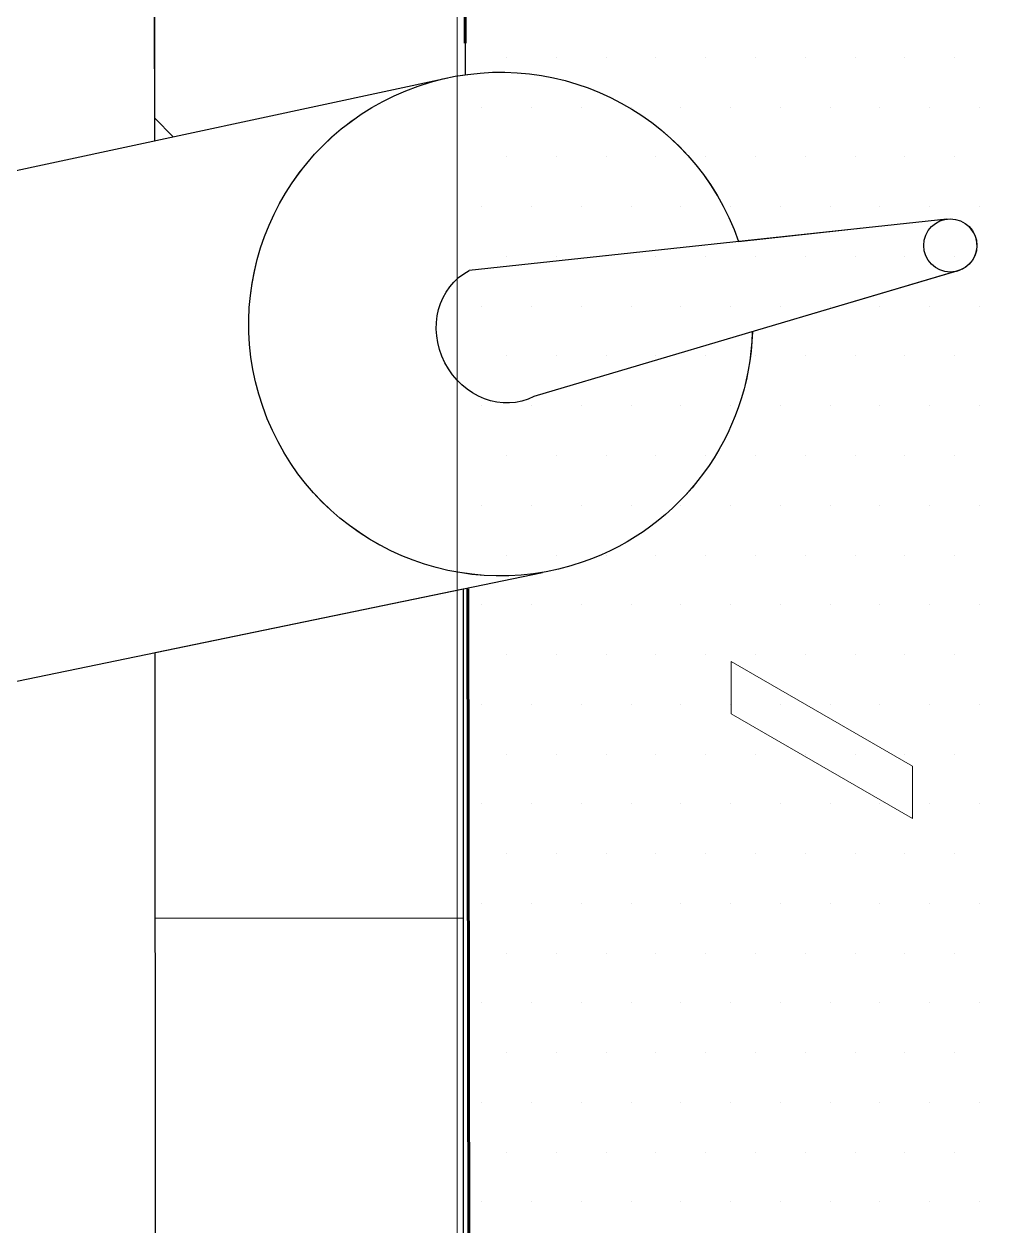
# Model space of a CAD drawing. Header units: inches. Extents: x -20.7 to 76.3, y -55.2 to 19.1.
# Drawn here: x 52.0325 to 52.3953, y -28.4521 to -27.9991 of the extents above; entities that cross this region are included whole.
import ezdxf

# ---------------------------------------------------------------- set-up
doc = ezdxf.new("R2010")
doc.units = ezdxf.units.IN
doc.header["$MEASUREMENT"] = 0
doc.linetypes.add('AI-Linetype-46', pattern=[0.375113, 0.250075, -0.125038])
doc.linetypes.add('AI-Linetype-47', pattern=[0.375113, 0.250075, -0.125038])
for name, color, linetype, lineweight in [('.ATI-HATCH', 7, 'Continuous', 0), ('G-ANNO-TTLB', 7, 'Continuous', 0), ('TYVEK', 7, 'Continuous', 0), ('X-REF - TRACED', 7, 'Continuous', 0)]:
    doc.layers.add(name, color=color, linetype=linetype, lineweight=lineweight)

# ---------------------------------------------------------------- blocks, each defined once
blk = doc.blocks.new('Block_140')
at = {"layer": 'TYVEK', "color": 33, "lineweight": 25, "true_color": 0xcc9966}
blk.add_lwpolyline([(52.19902, -28.1056)], dxfattribs=at)
blk = doc.blocks.new('Block_141')
at = {"layer": 'TYVEK', "color": 33, "lineweight": 25, "true_color": 0xcc9966}
blk.add_lwpolyline([(52.19802, -28.21201)], dxfattribs=at)
blk = doc.blocks.new('Block_669')
at = {"layer": '.ATI-HATCH'}
for points, knots in [([(52.19221, -28.01941), (52.19437, -28.01895), (52.19654, -28.01856), (52.19872, -28.01825), (52.19872, -28.01825), (52.19802, -25.26661), (52.19802, -25.26661), (52.19802, -25.26661), (52.19826, -25.26675), (52.19826, -25.26675), (52.19826, -25.26675), (52.42875, -25.13046), (52.42875, -25.13046), (52.42875, -25.13046), (52.07964, -24.93024), (52.07964, -24.93024), (52.07964, -24.93024), (52.08175, -28.0431), (52.08175, -28.0431), (52.08175, -28.0431), (52.19221, -28.01941), (52.19221, -28.01941)], [0, 0, 0, 0, 1, 1, 1, 2, 2, 2, 3, 3, 3, 4, 4, 4, 5, 5, 5, 6, 6, 6, 7, 7, 7, 7]), ([(52.08188, -28.23603), (52.08188, -28.23603), (52.19802, -28.21201), (52.19802, -28.21201), (52.19802, -28.21201), (52.19802, -30.78463), (52.19802, -30.78463), (52.19802, -30.78463), (52.08222, -30.71822), (52.08222, -30.71822), (52.08222, -30.71822), (52.08222, -28.72927), (52.08222, -28.72927), (52.08222, -28.72927), (52.08188, -28.23603), (52.08188, -28.23603)], [0, 0, 0, 0, 1, 1, 1, 2, 2, 2, 3, 3, 3, 4, 4, 4, 5, 5, 5, 5])]:
    blk.add_open_spline(points, degree=3, knots=knots, dxfattribs=at)
at = {"layer": '.ATI-HATCH', "color": 8, "lineweight": 0, "true_color": 0x808080}
for points in [[(52.0887, -28.04161), (52.0887, -28.04161), (52.08175, -28.03466), (52.08175, -28.03466)], [(52.08195, -28.3361), (52.08195, -28.3361), (52.19802, -28.3361), (52.19802, -28.3361)]]:
    blk.add_open_spline(points, degree=3, dxfattribs=at)
blk = doc.blocks.new('Block_670')
at = {"layer": '.ATI-HATCH'}
blk.add_open_spline([(52.44323, -26.88161), (52.44323, -26.88161), (52.19575, -26.73163), (52.19575, -26.73163), (52.19575, -26.73163), (52.19575, -29.03892), (52.19575, -29.03892), (52.19575, -29.03892), (52.44323, -29.1889), (52.44323, -29.1889), (52.44323, -29.1889), (52.44323, -26.88161), (52.44323, -26.88161)], degree=3, knots=[0, 0, 0, 0, 1, 1, 1, 2, 2, 2, 3, 3, 3, 4, 4, 4, 4], dxfattribs=at)
at = {"layer": '.ATI-HATCH', "color": 8, "lineweight": 0, "true_color": 0x808080}
for points in [[(52.21435, -28.01169), (52.21435, -28.01169), (52.21435, -28.01169), (52.21435, -28.01169)], [(52.2331, -28.01169), (52.2331, -28.01169), (52.2331, -28.01169), (52.2331, -28.01169)], [(52.25186, -28.01169), (52.25186, -28.01169), (52.25186, -28.01169), (52.25186, -28.01169)], [(52.27061, -28.01169), (52.27061, -28.01169), (52.27061, -28.01169), (52.27061, -28.01169)], [(52.28937, -28.01169), (52.28937, -28.01169), (52.28937, -28.01169), (52.28937, -28.01169)], [(52.30812, -28.01169), (52.30812, -28.01169), (52.30812, -28.01169), (52.30812, -28.01169)], [(52.32688, -28.01169), (52.32688, -28.01169), (52.32688, -28.01169), (52.32688, -28.01169)], [(52.34563, -28.01169), (52.34563, -28.01169), (52.34563, -28.01169), (52.34563, -28.01169)], [(52.36439, -28.01169), (52.36439, -28.01169), (52.36439, -28.01169), (52.36439, -28.01169)], [(52.38315, -28.01169), (52.38315, -28.01169), (52.38315, -28.01169), (52.38315, -28.01169)], [(52.20497, -28.03044), (52.20497, -28.03044), (52.20497, -28.03044), (52.20497, -28.03044)], [(52.22372, -28.03044), (52.22372, -28.03044), (52.22372, -28.03044), (52.22372, -28.03044)], [(52.24248, -28.03044), (52.24248, -28.03044), (52.24248, -28.03044), (52.24248, -28.03044)], [(52.26123, -28.03044), (52.26123, -28.03044), (52.26123, -28.03044), (52.26123, -28.03044)], [(52.27999, -28.03044), (52.27999, -28.03044), (52.27999, -28.03044), (52.27999, -28.03044)], [(52.29875, -28.03044), (52.29875, -28.03044), (52.29875, -28.03044), (52.29875, -28.03044)], [(52.3175, -28.03044), (52.3175, -28.03044), (52.3175, -28.03044), (52.3175, -28.03044)], [(52.33626, -28.03044), (52.33626, -28.03044), (52.33626, -28.03044), (52.33626, -28.03044)], [(52.35501, -28.03044), (52.35501, -28.03044), (52.35501, -28.03044), (52.35501, -28.03044)], [(52.37377, -28.03044), (52.37377, -28.03044), (52.37377, -28.03044), (52.37377, -28.03044)], [(52.39252, -28.03044), (52.39252, -28.03044), (52.39252, -28.03044), (52.39252, -28.03044)], [(52.21435, -28.0492), (52.21435, -28.0492), (52.21435, -28.0492), (52.21435, -28.0492)], [(52.2331, -28.0492), (52.2331, -28.0492), (52.2331, -28.0492), (52.2331, -28.0492)], [(52.25186, -28.0492), (52.25186, -28.0492), (52.25186, -28.0492), (52.25186, -28.0492)], [(52.27061, -28.0492), (52.27061, -28.0492), (52.27061, -28.0492), (52.27061, -28.0492)], [(52.28937, -28.0492), (52.28937, -28.0492), (52.28937, -28.0492), (52.28937, -28.0492)], [(52.30812, -28.0492), (52.30812, -28.0492), (52.30812, -28.0492), (52.30812, -28.0492)], [(52.32688, -28.0492), (52.32688, -28.0492), (52.32688, -28.0492), (52.32688, -28.0492)], [(52.34563, -28.0492), (52.34563, -28.0492), (52.34563, -28.0492), (52.34563, -28.0492)], [(52.36439, -28.0492), (52.36439, -28.0492), (52.36439, -28.0492), (52.36439, -28.0492)], [(52.38315, -28.0492), (52.38315, -28.0492), (52.38315, -28.0492), (52.38315, -28.0492)], [(52.20497, -28.06795), (52.20497, -28.06795), (52.20497, -28.06795), (52.20497, -28.06795)], [(52.22372, -28.06795), (52.22372, -28.06795), (52.22372, -28.06795), (52.22372, -28.06795)], [(52.24248, -28.06795), (52.24248, -28.06795), (52.24248, -28.06795), (52.24248, -28.06795)], [(52.26123, -28.06795), (52.26123, -28.06795), (52.26123, -28.06795), (52.26123, -28.06795)], [(52.27999, -28.06795), (52.27999, -28.06795), (52.27999, -28.06795), (52.27999, -28.06795)], [(52.29875, -28.06795), (52.29875, -28.06795), (52.29875, -28.06795), (52.29875, -28.06795)], [(52.3175, -28.06795), (52.3175, -28.06795), (52.3175, -28.06795), (52.3175, -28.06795)], [(52.33626, -28.06795), (52.33626, -28.06795), (52.33626, -28.06795), (52.33626, -28.06795)], [(52.35501, -28.06795), (52.35501, -28.06795), (52.35501, -28.06795), (52.35501, -28.06795)], [(52.37377, -28.06795), (52.37377, -28.06795), (52.37377, -28.06795), (52.37377, -28.06795)], [(52.39252, -28.06795), (52.39252, -28.06795), (52.39252, -28.06795), (52.39252, -28.06795)], [(52.21435, -28.08671), (52.21435, -28.08671), (52.21435, -28.08671), (52.21435, -28.08671)], [(52.2331, -28.08671), (52.2331, -28.08671), (52.2331, -28.08671), (52.2331, -28.08671)], [(52.25186, -28.08671), (52.25186, -28.08671), (52.25186, -28.08671), (52.25186, -28.08671)], [(52.27061, -28.08671), (52.27061, -28.08671), (52.27061, -28.08671), (52.27061, -28.08671)], [(52.28937, -28.08671), (52.28937, -28.08671), (52.28937, -28.08671), (52.28937, -28.08671)], [(52.30812, -28.08671), (52.30812, -28.08671), (52.30812, -28.08671), (52.30812, -28.08671)], [(52.32688, -28.08671), (52.32688, -28.08671), (52.32688, -28.08671), (52.32688, -28.08671)], [(52.34563, -28.08671), (52.34563, -28.08671), (52.34563, -28.08671), (52.34563, -28.08671)], [(52.36439, -28.08671), (52.36439, -28.08671), (52.36439, -28.08671), (52.36439, -28.08671)], [(52.38315, -28.08671), (52.38315, -28.08671), (52.38315, -28.08671), (52.38315, -28.08671)], [(52.20497, -28.10546), (52.20497, -28.10546), (52.20497, -28.10546), (52.20497, -28.10546)], [(52.22372, -28.10546), (52.22372, -28.10546), (52.22372, -28.10546), (52.22372, -28.10546)], [(52.24248, -28.10546), (52.24248, -28.10546), (52.24248, -28.10546), (52.24248, -28.10546)], [(52.26123, -28.10546), (52.26123, -28.10546), (52.26123, -28.10546), (52.26123, -28.10546)], [(52.27999, -28.10546), (52.27999, -28.10546), (52.27999, -28.10546), (52.27999, -28.10546)], [(52.29875, -28.10546), (52.29875, -28.10546), (52.29875, -28.10546), (52.29875, -28.10546)], [(52.3175, -28.10546), (52.3175, -28.10546), (52.3175, -28.10546), (52.3175, -28.10546)], [(52.33626, -28.10546), (52.33626, -28.10546), (52.33626, -28.10546), (52.33626, -28.10546)], [(52.35501, -28.10546), (52.35501, -28.10546), (52.35501, -28.10546), (52.35501, -28.10546)], [(52.37377, -28.10546), (52.37377, -28.10546), (52.37377, -28.10546), (52.37377, -28.10546)], [(52.39252, -28.10546), (52.39252, -28.10546), (52.39252, -28.10546), (52.39252, -28.10546)], [(52.21435, -28.12422), (52.21435, -28.12422), (52.21435, -28.12422), (52.21435, -28.12422)], [(52.2331, -28.12422), (52.2331, -28.12422), (52.2331, -28.12422), (52.2331, -28.12422)], [(52.25186, -28.12422), (52.25186, -28.12422), (52.25186, -28.12422), (52.25186, -28.12422)], [(52.27061, -28.12422), (52.27061, -28.12422), (52.27061, -28.12422), (52.27061, -28.12422)], [(52.28937, -28.12422), (52.28937, -28.12422), (52.28937, -28.12422), (52.28937, -28.12422)], [(52.30812, -28.12422), (52.30812, -28.12422), (52.30812, -28.12422), (52.30812, -28.12422)], [(52.32688, -28.12422), (52.32688, -28.12422), (52.32688, -28.12422), (52.32688, -28.12422)], [(52.34563, -28.12422), (52.34563, -28.12422), (52.34563, -28.12422), (52.34563, -28.12422)], [(52.36439, -28.12422), (52.36439, -28.12422), (52.36439, -28.12422), (52.36439, -28.12422)], [(52.38315, -28.12422), (52.38315, -28.12422), (52.38315, -28.12422), (52.38315, -28.12422)], [(52.20497, -28.14298), (52.20497, -28.14298), (52.20497, -28.14298), (52.20497, -28.14298)], [(52.22372, -28.14298), (52.22372, -28.14298), (52.22372, -28.14298), (52.22372, -28.14298)], [(52.24248, -28.14298), (52.24248, -28.14298), (52.24248, -28.14298), (52.24248, -28.14298)], [(52.26123, -28.14298), (52.26123, -28.14298), (52.26123, -28.14298), (52.26123, -28.14298)], [(52.27999, -28.14298), (52.27999, -28.14298), (52.27999, -28.14298), (52.27999, -28.14298)], [(52.29875, -28.14298), (52.29875, -28.14298), (52.29875, -28.14298), (52.29875, -28.14298)], [(52.3175, -28.14298), (52.3175, -28.14298), (52.3175, -28.14298), (52.3175, -28.14298)], [(52.33626, -28.14298), (52.33626, -28.14298), (52.33626, -28.14298), (52.33626, -28.14298)], [(52.35501, -28.14298), (52.35501, -28.14298), (52.35501, -28.14298), (52.35501, -28.14298)], [(52.37377, -28.14298), (52.37377, -28.14298), (52.37377, -28.14298), (52.37377, -28.14298)], [(52.39252, -28.14298), (52.39252, -28.14298), (52.39252, -28.14298), (52.39252, -28.14298)], [(52.21435, -28.16173), (52.21435, -28.16173), (52.21435, -28.16173), (52.21435, -28.16173)], [(52.2331, -28.16173), (52.2331, -28.16173), (52.2331, -28.16173), (52.2331, -28.16173)], [(52.25186, -28.16173), (52.25186, -28.16173), (52.25186, -28.16173), (52.25186, -28.16173)], [(52.27061, -28.16173), (52.27061, -28.16173), (52.27061, -28.16173), (52.27061, -28.16173)], [(52.28937, -28.16173), (52.28937, -28.16173), (52.28937, -28.16173), (52.28937, -28.16173)], [(52.30812, -28.16173), (52.30812, -28.16173), (52.30812, -28.16173), (52.30812, -28.16173)], [(52.32688, -28.16173), (52.32688, -28.16173), (52.32688, -28.16173), (52.32688, -28.16173)], [(52.34563, -28.16173), (52.34563, -28.16173), (52.34563, -28.16173), (52.34563, -28.16173)], [(52.36439, -28.16173), (52.36439, -28.16173), (52.36439, -28.16173), (52.36439, -28.16173)], [(52.38315, -28.16173), (52.38315, -28.16173), (52.38315, -28.16173), (52.38315, -28.16173)], [(52.20497, -28.18049), (52.20497, -28.18049), (52.20497, -28.18049), (52.20497, -28.18049)], [(52.22372, -28.18049), (52.22372, -28.18049), (52.22372, -28.18049), (52.22372, -28.18049)], [(52.24248, -28.18049), (52.24248, -28.18049), (52.24248, -28.18049), (52.24248, -28.18049)], [(52.26123, -28.18049), (52.26123, -28.18049), (52.26123, -28.18049), (52.26123, -28.18049)], [(52.27999, -28.18049), (52.27999, -28.18049), (52.27999, -28.18049), (52.27999, -28.18049)], [(52.29875, -28.18049), (52.29875, -28.18049), (52.29875, -28.18049), (52.29875, -28.18049)], [(52.3175, -28.18049), (52.3175, -28.18049), (52.3175, -28.18049), (52.3175, -28.18049)], [(52.33626, -28.18049), (52.33626, -28.18049), (52.33626, -28.18049), (52.33626, -28.18049)], [(52.35501, -28.18049), (52.35501, -28.18049), (52.35501, -28.18049), (52.35501, -28.18049)], [(52.37377, -28.18049), (52.37377, -28.18049), (52.37377, -28.18049), (52.37377, -28.18049)], [(52.39252, -28.18049), (52.39252, -28.18049), (52.39252, -28.18049), (52.39252, -28.18049)], [(52.21435, -28.19924), (52.21435, -28.19924), (52.21435, -28.19924), (52.21435, -28.19924)], [(52.2331, -28.19924), (52.2331, -28.19924), (52.2331, -28.19924), (52.2331, -28.19924)], [(52.25186, -28.19924), (52.25186, -28.19924), (52.25186, -28.19924), (52.25186, -28.19924)], [(52.27061, -28.19924), (52.27061, -28.19924), (52.27061, -28.19924), (52.27061, -28.19924)], [(52.28937, -28.19924), (52.28937, -28.19924), (52.28937, -28.19924), (52.28937, -28.19924)], [(52.30812, -28.19924), (52.30812, -28.19924), (52.30812, -28.19924), (52.30812, -28.19924)], [(52.32688, -28.19924), (52.32688, -28.19924), (52.32688, -28.19924), (52.32688, -28.19924)], [(52.34563, -28.19924), (52.34563, -28.19924), (52.34563, -28.19924), (52.34563, -28.19924)], [(52.36439, -28.19924), (52.36439, -28.19924), (52.36439, -28.19924), (52.36439, -28.19924)], [(52.38315, -28.19924), (52.38315, -28.19924), (52.38315, -28.19924), (52.38315, -28.19924)], [(52.20497, -28.218), (52.20497, -28.218), (52.20497, -28.218), (52.20497, -28.218)], [(52.22372, -28.218), (52.22372, -28.218), (52.22372, -28.218), (52.22372, -28.218)], [(52.24248, -28.218), (52.24248, -28.218), (52.24248, -28.218), (52.24248, -28.218)], [(52.26123, -28.218), (52.26123, -28.218), (52.26123, -28.218), (52.26123, -28.218)], [(52.27999, -28.218), (52.27999, -28.218), (52.27999, -28.218), (52.27999, -28.218)], [(52.29875, -28.218), (52.29875, -28.218), (52.29875, -28.218), (52.29875, -28.218)], [(52.3175, -28.218), (52.3175, -28.218), (52.3175, -28.218), (52.3175, -28.218)], [(52.33626, -28.218), (52.33626, -28.218), (52.33626, -28.218), (52.33626, -28.218)], [(52.35501, -28.218), (52.35501, -28.218), (52.35501, -28.218), (52.35501, -28.218)], [(52.37377, -28.218), (52.37377, -28.218), (52.37377, -28.218), (52.37377, -28.218)], [(52.39252, -28.218), (52.39252, -28.218), (52.39252, -28.218), (52.39252, -28.218)], [(52.21435, -28.23675), (52.21435, -28.23675), (52.21435, -28.23675), (52.21435, -28.23675)], [(52.2331, -28.23675), (52.2331, -28.23675), (52.2331, -28.23675), (52.2331, -28.23675)], [(52.25186, -28.23675), (52.25186, -28.23675), (52.25186, -28.23675), (52.25186, -28.23675)], [(52.27061, -28.23675), (52.27061, -28.23675), (52.27061, -28.23675), (52.27061, -28.23675)], [(52.28937, -28.23675), (52.28937, -28.23675), (52.28937, -28.23675), (52.28937, -28.23675)], [(52.30812, -28.23675), (52.30812, -28.23675), (52.30812, -28.23675), (52.30812, -28.23675)], [(52.32688, -28.23675), (52.32688, -28.23675), (52.32688, -28.23675), (52.32688, -28.23675)], [(52.34563, -28.23675), (52.34563, -28.23675), (52.34563, -28.23675), (52.34563, -28.23675)], [(52.36439, -28.23675), (52.36439, -28.23675), (52.36439, -28.23675), (52.36439, -28.23675)], [(52.38315, -28.23675), (52.38315, -28.23675), (52.38315, -28.23675), (52.38315, -28.23675)], [(52.20497, -28.25551), (52.20497, -28.25551), (52.20497, -28.25551), (52.20497, -28.25551)], [(52.22372, -28.25551), (52.22372, -28.25551), (52.22372, -28.25551), (52.22372, -28.25551)], [(52.24248, -28.25551), (52.24248, -28.25551), (52.24248, -28.25551), (52.24248, -28.25551)], [(52.26123, -28.25551), (52.26123, -28.25551), (52.26123, -28.25551), (52.26123, -28.25551)], [(52.27999, -28.25551), (52.27999, -28.25551), (52.27999, -28.25551), (52.27999, -28.25551)], [(52.29875, -28.25551), (52.29875, -28.25551), (52.29875, -28.25551), (52.29875, -28.25551)], [(52.3175, -28.25551), (52.3175, -28.25551), (52.3175, -28.25551), (52.3175, -28.25551)], [(52.33626, -28.25551), (52.33626, -28.25551), (52.33626, -28.25551), (52.33626, -28.25551)], [(52.35501, -28.25551), (52.35501, -28.25551), (52.35501, -28.25551), (52.35501, -28.25551)], [(52.37377, -28.25551), (52.37377, -28.25551), (52.37377, -28.25551), (52.37377, -28.25551)], [(52.39252, -28.25551), (52.39252, -28.25551), (52.39252, -28.25551), (52.39252, -28.25551)], [(52.21435, -28.27427), (52.21435, -28.27427), (52.21435, -28.27427), (52.21435, -28.27427)], [(52.2331, -28.27427), (52.2331, -28.27427), (52.2331, -28.27427), (52.2331, -28.27427)], [(52.25186, -28.27427), (52.25186, -28.27427), (52.25186, -28.27427), (52.25186, -28.27427)], [(52.27061, -28.27427), (52.27061, -28.27427), (52.27061, -28.27427), (52.27061, -28.27427)], [(52.28937, -28.27427), (52.28937, -28.27427), (52.28937, -28.27427), (52.28937, -28.27427)], [(52.30812, -28.27427), (52.30812, -28.27427), (52.30812, -28.27427), (52.30812, -28.27427)], [(52.32688, -28.27427), (52.32688, -28.27427), (52.32688, -28.27427), (52.32688, -28.27427)], [(52.34563, -28.27427), (52.34563, -28.27427), (52.34563, -28.27427), (52.34563, -28.27427)], [(52.36439, -28.27427), (52.36439, -28.27427), (52.36439, -28.27427), (52.36439, -28.27427)], [(52.38315, -28.27427), (52.38315, -28.27427), (52.38315, -28.27427), (52.38315, -28.27427)], [(52.20497, -28.29302), (52.20497, -28.29302), (52.20497, -28.29302), (52.20497, -28.29302)], [(52.22372, -28.29302), (52.22372, -28.29302), (52.22372, -28.29302), (52.22372, -28.29302)], [(52.24248, -28.29302), (52.24248, -28.29302), (52.24248, -28.29302), (52.24248, -28.29302)], [(52.26123, -28.29302), (52.26123, -28.29302), (52.26123, -28.29302), (52.26123, -28.29302)], [(52.27999, -28.29302), (52.27999, -28.29302), (52.27999, -28.29302), (52.27999, -28.29302)], [(52.29875, -28.29302), (52.29875, -28.29302), (52.29875, -28.29302), (52.29875, -28.29302)], [(52.3175, -28.29302), (52.3175, -28.29302), (52.3175, -28.29302), (52.3175, -28.29302)], [(52.33626, -28.29302), (52.33626, -28.29302), (52.33626, -28.29302), (52.33626, -28.29302)], [(52.35501, -28.29302), (52.35501, -28.29302), (52.35501, -28.29302), (52.35501, -28.29302)], [(52.37377, -28.29302), (52.37377, -28.29302), (52.37377, -28.29302), (52.37377, -28.29302)], [(52.39252, -28.29302), (52.39252, -28.29302), (52.39252, -28.29302), (52.39252, -28.29302)], [(52.21435, -28.31178), (52.21435, -28.31178), (52.21435, -28.31178), (52.21435, -28.31178)], [(52.2331, -28.31178), (52.2331, -28.31178), (52.2331, -28.31178), (52.2331, -28.31178)], [(52.25186, -28.31178), (52.25186, -28.31178), (52.25186, -28.31178), (52.25186, -28.31178)], [(52.27061, -28.31178), (52.27061, -28.31178), (52.27061, -28.31178), (52.27061, -28.31178)], [(52.28937, -28.31178), (52.28937, -28.31178), (52.28937, -28.31178), (52.28937, -28.31178)], [(52.30812, -28.31178), (52.30812, -28.31178), (52.30812, -28.31178), (52.30812, -28.31178)], [(52.32688, -28.31178), (52.32688, -28.31178), (52.32688, -28.31178), (52.32688, -28.31178)], [(52.34563, -28.31178), (52.34563, -28.31178), (52.34563, -28.31178), (52.34563, -28.31178)], [(52.36439, -28.31178), (52.36439, -28.31178), (52.36439, -28.31178), (52.36439, -28.31178)], [(52.38315, -28.31178), (52.38315, -28.31178), (52.38315, -28.31178), (52.38315, -28.31178)], [(52.20497, -28.33053), (52.20497, -28.33053), (52.20497, -28.33053), (52.20497, -28.33053)], [(52.22372, -28.33053), (52.22372, -28.33053), (52.22372, -28.33053), (52.22372, -28.33053)], [(52.24248, -28.33053), (52.24248, -28.33053), (52.24248, -28.33053), (52.24248, -28.33053)], [(52.26123, -28.33053), (52.26123, -28.33053), (52.26123, -28.33053), (52.26123, -28.33053)], [(52.27999, -28.33053), (52.27999, -28.33053), (52.27999, -28.33053), (52.27999, -28.33053)], [(52.29875, -28.33053), (52.29875, -28.33053), (52.29875, -28.33053), (52.29875, -28.33053)], [(52.3175, -28.33053), (52.3175, -28.33053), (52.3175, -28.33053), (52.3175, -28.33053)], [(52.33626, -28.33053), (52.33626, -28.33053), (52.33626, -28.33053), (52.33626, -28.33053)], [(52.35501, -28.33053), (52.35501, -28.33053), (52.35501, -28.33053), (52.35501, -28.33053)], [(52.37377, -28.33053), (52.37377, -28.33053), (52.37377, -28.33053), (52.37377, -28.33053)], [(52.39252, -28.33053), (52.39252, -28.33053), (52.39252, -28.33053), (52.39252, -28.33053)], [(52.21435, -28.34929), (52.21435, -28.34929), (52.21435, -28.34929), (52.21435, -28.34929)], [(52.2331, -28.34929), (52.2331, -28.34929), (52.2331, -28.34929), (52.2331, -28.34929)], [(52.25186, -28.34929), (52.25186, -28.34929), (52.25186, -28.34929), (52.25186, -28.34929)], [(52.27061, -28.34929), (52.27061, -28.34929), (52.27061, -28.34929), (52.27061, -28.34929)], [(52.28937, -28.34929), (52.28937, -28.34929), (52.28937, -28.34929), (52.28937, -28.34929)], [(52.30812, -28.34929), (52.30812, -28.34929), (52.30812, -28.34929), (52.30812, -28.34929)], [(52.32688, -28.34929), (52.32688, -28.34929), (52.32688, -28.34929), (52.32688, -28.34929)], [(52.34563, -28.34929), (52.34563, -28.34929), (52.34563, -28.34929), (52.34563, -28.34929)], [(52.36439, -28.34929), (52.36439, -28.34929), (52.36439, -28.34929), (52.36439, -28.34929)], [(52.38315, -28.34929), (52.38315, -28.34929), (52.38315, -28.34929), (52.38315, -28.34929)], [(52.20497, -28.36804), (52.20497, -28.36804), (52.20497, -28.36804), (52.20497, -28.36804)], [(52.22372, -28.36804), (52.22372, -28.36804), (52.22372, -28.36804), (52.22372, -28.36804)], [(52.24248, -28.36804), (52.24248, -28.36804), (52.24248, -28.36804), (52.24248, -28.36804)], [(52.26123, -28.36804), (52.26123, -28.36804), (52.26123, -28.36804), (52.26123, -28.36804)], [(52.27999, -28.36804), (52.27999, -28.36804), (52.27999, -28.36804), (52.27999, -28.36804)], [(52.29875, -28.36804), (52.29875, -28.36804), (52.29875, -28.36804), (52.29875, -28.36804)], [(52.3175, -28.36804), (52.3175, -28.36804), (52.3175, -28.36804), (52.3175, -28.36804)], [(52.33626, -28.36804), (52.33626, -28.36804), (52.33626, -28.36804), (52.33626, -28.36804)], [(52.35501, -28.36804), (52.35501, -28.36804), (52.35501, -28.36804), (52.35501, -28.36804)], [(52.37377, -28.36804), (52.37377, -28.36804), (52.37377, -28.36804), (52.37377, -28.36804)], [(52.39252, -28.36804), (52.39252, -28.36804), (52.39252, -28.36804), (52.39252, -28.36804)], [(52.21435, -28.3868), (52.21435, -28.3868), (52.21435, -28.3868), (52.21435, -28.3868)], [(52.2331, -28.3868), (52.2331, -28.3868), (52.2331, -28.3868), (52.2331, -28.3868)], [(52.25186, -28.3868), (52.25186, -28.3868), (52.25186, -28.3868), (52.25186, -28.3868)], [(52.27061, -28.3868), (52.27061, -28.3868), (52.27061, -28.3868), (52.27061, -28.3868)], [(52.28937, -28.3868), (52.28937, -28.3868), (52.28937, -28.3868), (52.28937, -28.3868)], [(52.30812, -28.3868), (52.30812, -28.3868), (52.30812, -28.3868), (52.30812, -28.3868)], [(52.32688, -28.3868), (52.32688, -28.3868), (52.32688, -28.3868), (52.32688, -28.3868)], [(52.34563, -28.3868), (52.34563, -28.3868), (52.34563, -28.3868), (52.34563, -28.3868)], [(52.36439, -28.3868), (52.36439, -28.3868), (52.36439, -28.3868), (52.36439, -28.3868)], [(52.38315, -28.3868), (52.38315, -28.3868), (52.38315, -28.3868), (52.38315, -28.3868)], [(52.20497, -28.40556), (52.20497, -28.40556), (52.20497, -28.40556), (52.20497, -28.40556)], [(52.22372, -28.40556), (52.22372, -28.40556), (52.22372, -28.40556), (52.22372, -28.40556)], [(52.24248, -28.40556), (52.24248, -28.40556), (52.24248, -28.40556), (52.24248, -28.40556)], [(52.26123, -28.40556), (52.26123, -28.40556), (52.26123, -28.40556), (52.26123, -28.40556)], [(52.27999, -28.40556), (52.27999, -28.40556), (52.27999, -28.40556), (52.27999, -28.40556)], [(52.29875, -28.40556), (52.29875, -28.40556), (52.29875, -28.40556), (52.29875, -28.40556)], [(52.3175, -28.40556), (52.3175, -28.40556), (52.3175, -28.40556), (52.3175, -28.40556)], [(52.33626, -28.40556), (52.33626, -28.40556), (52.33626, -28.40556), (52.33626, -28.40556)], [(52.35501, -28.40556), (52.35501, -28.40556), (52.35501, -28.40556), (52.35501, -28.40556)], [(52.37377, -28.40556), (52.37377, -28.40556), (52.37377, -28.40556), (52.37377, -28.40556)], [(52.39252, -28.40556), (52.39252, -28.40556), (52.39252, -28.40556), (52.39252, -28.40556)], [(52.21435, -28.42431), (52.21435, -28.42431), (52.21435, -28.42431), (52.21435, -28.42431)], [(52.2331, -28.42431), (52.2331, -28.42431), (52.2331, -28.42431), (52.2331, -28.42431)], [(52.25186, -28.42431), (52.25186, -28.42431), (52.25186, -28.42431), (52.25186, -28.42431)], [(52.27061, -28.42431), (52.27061, -28.42431), (52.27061, -28.42431), (52.27061, -28.42431)], [(52.28937, -28.42431), (52.28937, -28.42431), (52.28937, -28.42431), (52.28937, -28.42431)], [(52.30812, -28.42431), (52.30812, -28.42431), (52.30812, -28.42431), (52.30812, -28.42431)], [(52.32688, -28.42431), (52.32688, -28.42431), (52.32688, -28.42431), (52.32688, -28.42431)], [(52.34563, -28.42431), (52.34563, -28.42431), (52.34563, -28.42431), (52.34563, -28.42431)], [(52.36439, -28.42431), (52.36439, -28.42431), (52.36439, -28.42431), (52.36439, -28.42431)], [(52.38315, -28.42431), (52.38315, -28.42431), (52.38315, -28.42431), (52.38315, -28.42431)], [(52.20497, -28.44307), (52.20497, -28.44307), (52.20497, -28.44307), (52.20497, -28.44307)], [(52.22372, -28.44307), (52.22372, -28.44307), (52.22372, -28.44307), (52.22372, -28.44307)], [(52.24248, -28.44307), (52.24248, -28.44307), (52.24248, -28.44307), (52.24248, -28.44307)], [(52.26123, -28.44307), (52.26123, -28.44307), (52.26123, -28.44307), (52.26123, -28.44307)], [(52.27999, -28.44307), (52.27999, -28.44307), (52.27999, -28.44307), (52.27999, -28.44307)], [(52.29875, -28.44307), (52.29875, -28.44307), (52.29875, -28.44307), (52.29875, -28.44307)], [(52.3175, -28.44307), (52.3175, -28.44307), (52.3175, -28.44307), (52.3175, -28.44307)], [(52.33626, -28.44307), (52.33626, -28.44307), (52.33626, -28.44307), (52.33626, -28.44307)], [(52.35501, -28.44307), (52.35501, -28.44307), (52.35501, -28.44307), (52.35501, -28.44307)], [(52.37377, -28.44307), (52.37377, -28.44307), (52.37377, -28.44307), (52.37377, -28.44307)], [(52.39252, -28.44307), (52.39252, -28.44307), (52.39252, -28.44307), (52.39252, -28.44307)]]:
    blk.add_open_spline(points, degree=3, dxfattribs=at)

msp = doc.modelspace()

# ---------------------------------------------------------------- hatches: boundary and pattern name
at = {"layer": 'G-ANNO-TTLB', "true_color": 0xff00ff, "transparency": 33554687}
h = msp.add_hatch(color=6, dxfattribs=at)
edge = h.paths.add_edge_path()
edge.add_spline(control_points=[(71.85725, -54.94557), (71.85725, -54.94557), (31.15722, -54.94557), (31.15722, -54.94557), (31.15722, -54.94557), (31.15722, -20.81027), (31.15722, -20.81027), (31.15722, -20.81027), (71.85725, -20.81027), (71.85725, -20.81027), (71.85725, -20.81027), (71.85725, -54.94557), (71.85725, -54.94557)], knot_values=[0, 0, 0, 0, 1, 1, 1, 2, 2, 2, 3, 3, 3, 4, 4, 4, 4], degree=3, periodic=0)
edge = h.paths.add_edge_path()
edge.add_spline(control_points=[(31.28226, -20.93531), (31.28226, -20.93531), (31.28226, -54.82054), (31.28226, -54.82054), (31.28226, -54.82054), (71.73222, -54.82054), (71.73222, -54.82054), (71.73222, -54.82054), (71.73222, -20.93531), (71.73222, -20.93531), (71.73222, -20.93531), (31.28226, -20.93531), (31.28226, -20.93531)], knot_values=[0, 0, 0, 0, 1, 1, 1, 2, 2, 2, 3, 3, 3, 4, 4, 4, 4], degree=3, periodic=0)
edge.add_line((31.28226, -20.93531), (31.28226, -20.93531))

# ---------------------------------------------------------------- linework, layer by layer
at = {"layer": '.ATI-HATCH', "color": 1, "lineweight": 25, "true_color": 0xff0000}
for p, q in [((52.38017, -28.07266), (52.2003, -28.09202)), ((52.38388, -28.09232), (52.22467, -28.13952))]:
    msp.add_line(p, q, dxfattribs=at)
msp.add_circle((52.38153, -28.08258), 0.01002, dxfattribs=at)
at = {"layer": '.ATI-HATCH'}
msp.add_open_spline([(52.38817, -28.09005), (52.38692, -28.09116), (52.38539, -28.092), (52.38386, -28.09241), (52.38386, -28.09241), (52.3833, -28.09255), (52.3833, -28.09255), (52.3833, -28.09255), (52.30692, -28.11519), (52.30692, -28.11519), (52.3058, -28.1545), (52.28039, -28.18894), (52.24317, -28.20186), (52.19372, -28.21908), (52.13955, -28.19283), (52.12247, -28.14339), (52.10525, -28.0938), (52.1315, -28.03977), (52.18094, -28.02255), (52.23053, -28.00533), (52.28455, -28.03158), (52.30178, -28.08116), (52.30178, -28.08116), (52.37955, -28.07269), (52.37955, -28.07269), (52.37983, -28.07283), (52.37997, -28.07269), (52.38011, -28.07269), (52.3833, -28.07228), (52.38678, -28.07339), (52.389, -28.07602), (52.39261, -28.08005), (52.39233, -28.08644), (52.38817, -28.09005)], degree=3, knots=[0, 0, 0, 0, 1, 1, 1, 2, 2, 2, 3, 3, 3, 4, 4, 4, 5, 5, 5, 6, 6, 6, 7, 7, 7, 8, 8, 8, 9, 9, 9, 10, 10, 10, 11, 11, 11, 11], dxfattribs=at)
at = {"layer": '.ATI-HATCH', "color": 1, "lineweight": 25, "true_color": 0xff0000}
for points, knots in [([(52.30698, -28.11512), (52.30577, -28.15445), (52.28041, -28.18897), (52.24323, -28.20187), (52.19371, -28.21905), (52.13964, -28.19284), (52.12245, -28.14332), (52.10527, -28.0938), (52.13149, -28.03973), (52.18101, -28.02254), (52.23052, -28.00536), (52.2846, -28.03158), (52.30178, -28.08109)], [0, 0, 0, 0, 1, 1, 1, 2, 2, 2, 3, 3, 3, 4, 4, 4, 4]), ([(52.22467, -28.13952), (52.21285, -28.14558), (52.19781, -28.13986), (52.19109, -28.12675), (52.18436, -28.11363), (52.18848, -28.09808), (52.2003, -28.09202)], [0, 0, 0, 0, 1, 1, 1, 2, 2, 2, 2])]:
    msp.add_open_spline(points, degree=3, knots=knots, dxfattribs=at)
at = {"layer": 'G-ANNO-TTLB'}
for points in [[(71.85725, -54.94557), (71.85725, -54.94557), (31.15722, -54.94557), (31.15722, -54.94557), (31.15722, -54.94557), (31.15722, -20.81027), (31.15722, -20.81027), (31.15722, -20.81027), (71.85725, -20.81027), (71.85725, -20.81027), (71.85725, -20.81027), (71.85725, -54.94557), (71.85725, -54.94557)], [(31.28226, -20.93531), (31.28226, -20.93531), (31.28226, -54.82054), (31.28226, -54.82054), (31.28226, -54.82054), (71.73222, -54.82054), (71.73222, -54.82054), (71.73222, -54.82054), (71.73222, -20.93531), (71.73222, -20.93531), (71.73222, -20.93531), (31.28226, -20.93531), (31.28226, -20.93531)]]:
    msp.add_open_spline(points, degree=3, knots=[0, 0, 0, 0, 1, 1, 1, 2, 2, 2, 3, 3, 3, 4, 4, 4, 4], dxfattribs=at)
at = {"layer": 'TYVEK', "color": 33, "lineweight": 25, "true_color": 0xcc9966}
for p, q in [((52.08175, -28.0431), (52.07964, -24.93014)), ((52.19802, -25.26689), (52.19872, -28.01825)), ((52.19802, -28.21201), (52.19802, -31.05352)), ((52.08222, -28.72927), (52.08188, -28.23603))]:
    msp.add_line(p, q, dxfattribs=at)
at = {"layer": 'TYVEK', "color": 18, "linetype": 'AI-Linetype-47', "lineweight": 60, "true_color": 0x000000}
msp.add_line((52.19902, -26.74863), (52.19873, -28.0063), dxfattribs=at)
at = {"layer": 'TYVEK', "color": 1, "lineweight": 25, "true_color": 0xff0000}
for p, q in [((51.36159, -28.19758), (52.19221, -28.01941)), ((52.38017, -28.07266), (52.2003, -28.09202)), ((52.38388, -28.09232), (52.22467, -28.13952)), ((51.39113, -28.37883), (52.22788, -28.20584))]:
    msp.add_line(p, q, dxfattribs=at)
at = {"layer": 'TYVEK', "color": 18, "linetype": 'AI-Linetype-46', "lineweight": 60, "true_color": 0x000000}
msp.add_line((52.1998, -28.21201), (52.2008, -29.04148), dxfattribs=at)
at = {"layer": 'TYVEK', "color": 250, "lineweight": 18, "true_color": 0x221f1f}
msp.add_lwpolyline([(52.29895, -28.2394), (52.36726, -28.27882), (52.36724, -28.29857), (52.29895, -28.25908)], close=True, dxfattribs=at)
at = {"layer": 'TYVEK', "color": 1, "lineweight": 25, "true_color": 0xff0000}
msp.add_circle((52.38153, -28.08258), 0.01002, dxfattribs=at)
for points, knots in [([(52.30698, -28.11512), (52.30577, -28.15445), (52.28041, -28.18897), (52.24323, -28.20187), (52.19371, -28.21905), (52.13964, -28.19284), (52.12245, -28.14332), (52.10527, -28.0938), (52.13149, -28.03973), (52.18101, -28.02254), (52.23052, -28.00536), (52.2846, -28.03158), (52.30178, -28.08109)], [0, 0, 0, 0, 1, 1, 1, 2, 2, 2, 3, 3, 3, 4, 4, 4, 4]), ([(52.22467, -28.13952), (52.21285, -28.14558), (52.19781, -28.13986), (52.19109, -28.12675), (52.18436, -28.11363), (52.18848, -28.09808), (52.2003, -28.09202)], [0, 0, 0, 0, 1, 1, 1, 2, 2, 2, 2])]:
    msp.add_open_spline(points, degree=3, knots=knots, dxfattribs=at)
at = {"layer": 'X-REF - TRACED', "color": 1, "lineweight": 25, "true_color": 0xff0000}
for p, q in [((51.36159, -28.19758), (52.19221, -28.01941)), ((52.38017, -28.07266), (52.2003, -28.09202)), ((52.38388, -28.09232), (52.22467, -28.13952)), ((51.39113, -28.37883), (52.22788, -28.20584))]:
    msp.add_line(p, q, dxfattribs=at)
msp.add_circle((52.38153, -28.08258), 0.01002, dxfattribs=at)
for points, knots in [([(52.30698, -28.11512), (52.30577, -28.15445), (52.28041, -28.18897), (52.24323, -28.20187), (52.19371, -28.21905), (52.13964, -28.19284), (52.12245, -28.14332), (52.10527, -28.0938), (52.13149, -28.03973), (52.18101, -28.02254), (52.23052, -28.00536), (52.2846, -28.03158), (52.30178, -28.08109)], [0, 0, 0, 0, 1, 1, 1, 2, 2, 2, 3, 3, 3, 4, 4, 4, 4]), ([(52.22467, -28.13952), (52.21285, -28.14558), (52.19781, -28.13986), (52.19109, -28.12675), (52.18436, -28.11363), (52.18848, -28.09808), (52.2003, -28.09202)], [0, 0, 0, 0, 1, 1, 1, 2, 2, 2, 2])]:
    msp.add_open_spline(points, degree=3, knots=knots, dxfattribs=at)

# ---------------------------------------------------------------- block references
at = {"layer": '.ATI-HATCH'}
for name in ['Block_669', 'Block_670']:
    msp.add_blockref(name, (0, 0), dxfattribs=at)
at = {"layer": 'TYVEK'}
for name in ['Block_140', 'Block_141']:
    msp.add_blockref(name, (0, 0), dxfattribs=at)

doc.saveas('drawing.dxf')
